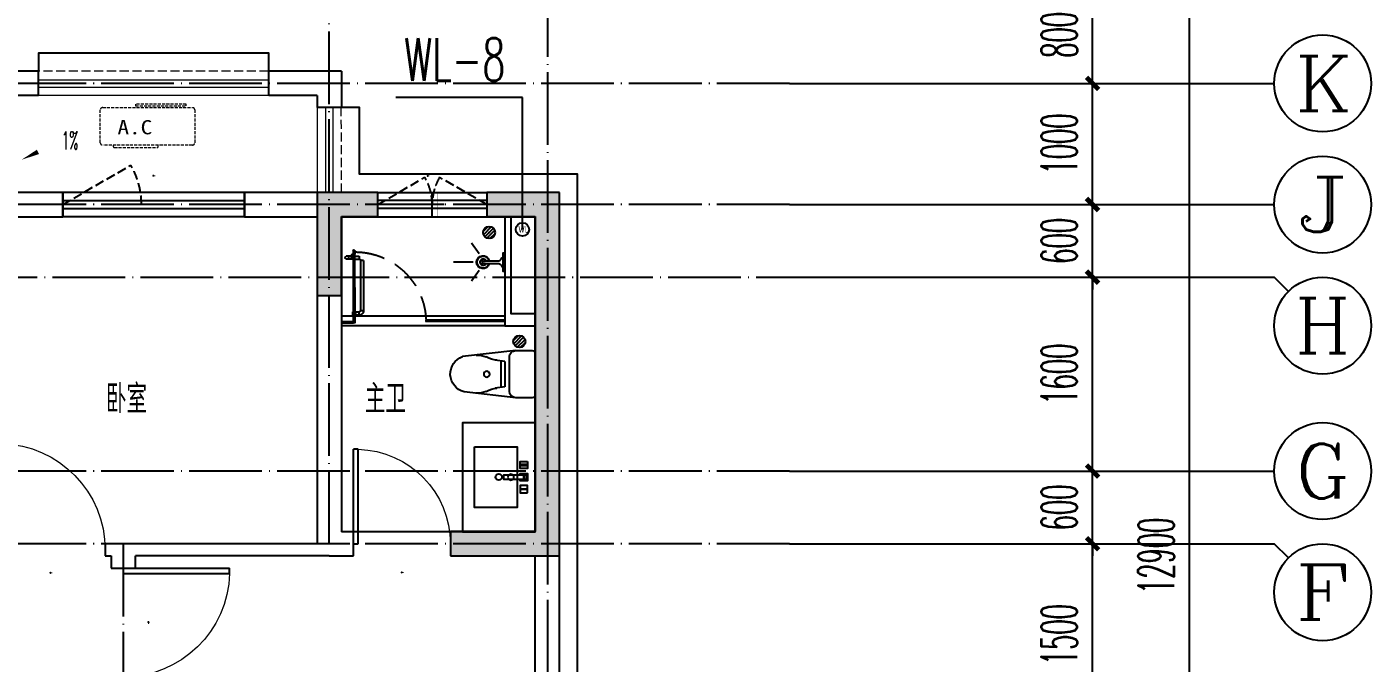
# Model space of a CAD drawing. Extents: x 27938 to 1507990, y 110129 to 923079.
# Drawn here: x 873621 to 884717, y 369139 to 374390 of the extents above; entities that cross this region are included whole.
import ezdxf
from ezdxf.enums import TextEntityAlignment as Align

# ---------------------------------------------------------------- set-up
doc = ezdxf.new("R2010")
doc.units = 0
doc.header["$LTSCALE"] = 1000
doc.header["$MEASUREMENT"] = 0
doc.linetypes.add('DASH', pattern=[0.35, 0.25, -0.1])
doc.linetypes.add('DOTE', pattern=[2.42, 2, -0.2, 0.02, -0.2])
for name, color, linetype in [('AXIS', 3, 'Continuous'), ('AXIS_TEXT', 7, 'Continuous'), ('COLUMN', 9, 'Continuous'), ('DIM_污水', 2, 'Continuous'), ('DOTE', 1, 'Continuous'), ('EQUIP_污水', 7, 'Continuous'), ('IP-bath&kitchen-JOHNSON', 4, 'Continuous'), ('LVTRY', 6, 'Continuous'), ('P-bath&kitchen-JOHNSON', 4, 'Continuous'), ('PUB_HATCH', 8, 'Continuous'), ('PUB_TEXT', 4, 'Continuous'), ('VPIPE-中水', 122, 'Continuous'), ('VPIPE-污水', 2, 'W'), ('WALL', 9, 'Continuous'), ('WINDOW', 4, 'Continuous'), ('WINDOW_TEXT', 7, 'Continuous'), ('机电标识类', 1, 'Continuous'), ('看线', 251, 'Continuous')]:
    doc.layers.add(name, color=color, linetype=linetype)
for name, color, linetype, lineweight in [('平面-排水沟', 86, 'Continuous', 15), ('平面-栏杆', 135, 'Continuous', 15), ('平面-看线', 45, 'Continuous', 15), ('平面-空调室内机', 176, 'Continuous', 9), ('平面-空调预留孔', 173, 'Continuous', 15), ('空调', 76, 'Continuous', 13)]:
    doc.layers.add(name, color=color, linetype=linetype, lineweight=lineweight)
doc.styles.add('_TCH_AXIS', font='COMPLEX', dxfattribs={"bigfont": 'GBCBIG'})
doc.styles.add('_TCH_DIM', font='SIMPLEX.shx', dxfattribs={"width": 0.7, "bigfont": 'GBCBIG.shx'})
doc.styles.add('_TCH_DIM_T3', font='SIMPLEX.shx', dxfattribs={"width": 0.494118, "bigfont": 'GBCBIG.shx'})
doc.styles.add('_TCH_WINDOW', font='SIMPLEX.shx', dxfattribs={"width": 0.7, "height": 3.5, "bigfont": 'GBCBIG.shx'})
doc.styles.add('_TWT_SERIAL', font='SIMPLEX', dxfattribs={"width": 0.8, "height": 3.5, "bigfont": 'HZTXT'})
doc.styles.add('COMPLEX', font='COMPLEX')
doc.styles.get("Standard").update_dxf_attribs({"font": 'gbenor.shx', "bigfont": 'gbcbig.shx'})
doc.styles.add('黑体', font='simhei.ttf')
doc.linetypes.add('W', pattern='A,3,-0.2,["W",Standard,S=0.25,R=0,X=-0.1,Y=-0.115],-0.2', length=3.4)
doc.dimstyles.new('_TCH_ARCH&&100', dxfattribs={"dimtxt": 297.5, "dimasz": 100, "dimexe": 250, "dimexo": 300, "dimgap": 126.25, "dimtad": 1, "dimdec": 0, "dimzin": 0, "dimdsep": 46, "dimtxsty": '_TCH_DIM_T3', "dimblk": 'ARCHTICK', "dimcen": 0.09, "dimclrt": 4, "dimazin": 2, "dimtfac": 1, "dimtdec": 0, "dimtix": 1, "dimtmove": 2, "dimatfit": 3, "dimfxl": 100, "dimtolj": 1, "dimtzin": 0, "dimarcsym": 0})

# ---------------------------------------------------------------- blocks, each defined once
blk = doc.blocks.new('GDGDGDSDA')
at = {"layer": 'DOTE', "color": 0, "linetype": 'DOTE', "ltscale": 0.3}
for p, q in [((467535, 367858), (467535, 376108)), ((469335, 376108), (469335, 359558)), ((471335, 371658), (417335, 371658)), ((471335, 370658), (417335, 370658)), ((417335, 370059), (471335, 370059)), ((471335, 368458), (417335, 368458)), ((471335, 367858), (417335, 367858)), ((465835, 367858), (465835, 359558))]:
    blk.add_line(p, q, dxfattribs=at)
blk = doc.blocks.new('rrrrrrrrrrrra')
at = {"color": 0}
for p, q in [((-112, 459), (-112, 324)), ((253, 484), (-87, 484)), ((278, 324), (278, 459)), ((-112, 324), (-64, -103)), ((-59, 271), (224, 271)), ((-21, 232), (-34, 154)), ((186, 232), (-21, 232)), ((186, 232), (199, 154)), ((278, 324), (228, -116)), ((191, 200), (-26, 200))]:
    blk.add_line(p, q, dxfattribs=at)
for centre, radius, start, end in [((-87, 459), 25, 90, 180), ((253, 459), 25, 0, 90), ((-59, 324), 53.3, 180, 270), ((224, 324), 53.3, 270, 0), ((-323, 210), 294, 333.5369, 351.4828), ((488, 210), 294, 188.5172, 206.4631), ((149, -3), 224, 158.5202, 180), ((16, -3), 224, 0, 21.4798), ((84, -64), 153, 195.0773, 340.1181)]:
    blk.add_arc(centre, radius, start, end, dxfattribs=at)
blk = doc.blocks.new('A$C1E0F638F')
at = {"color": 0}
for points in [[(500, 435), (500, 85), (0, 85), (0, 435)], [(270, 30), (230, 30), (230, 195), (270, 195)], [(120, 0), (180, 0), (180, 60), (120, 60)], [(147, 55), (153, 55), (153, 5), (147, 5)], [(230, 30), (270, 30), (270, 10), (230, 10)], [(380, 0), (320, 0), (320, 60), (380, 60)], [(353, 55), (347, 55), (347, 5), (353, 5)]]:
    blk.add_lwpolyline(points, close=True, dxfattribs=at)
blk.add_lwpolyline([(270, 60), (280, 60), (280, 0), (220, 0), (220, 60), (230, 60)], dxfattribs=at)
blk.add_circle((250, 236), 26, dxfattribs=at)
blk = doc.blocks.new('$lvtry$00000171')
at = {"color": 0}
for p, q in [((-74, 11), (-11, 74)), ((-70, -27), (27, 70)), ((-53, -53), (53, 53)), ((-27, -70), (70, 27)), ((11, -74), (74, -11))]:
    blk.add_line(p, q, dxfattribs=at)
blk.add_circle((0, 0), 75, dxfattribs=at)
blk.add_point((0, 0), dxfattribs=at)
blk = doc.blocks.new('135')
blk.add_hatch(color=0).paths.add_polyline_path([(5, 2), (4, -1), (-5, 2), (-4, 5)])
at = {"color": 0}
for p, q in [((-6, 19), (-3, 19)), ((-3, 19), (-6, 19)), ((-6, 3), (5, -2)), ((-6, 3), (-5, 3)), ((-5, 11), (-5, 31)), ((5, 11), (-5, 11)), ((5, 10), (-5, 10)), ((-5, 3), (-4, 6)), ((-4, 6), (5, 2)), ((0, 0), (0, 39)), ((6, 19), (3, 19)), ((3, 19), (6, 19)), ((4, -1), (5, 2)), ((5, 11), (5, 32)), ((4, -1), (6, -2))]:
    blk.add_line(p, q, dxfattribs=at)
for centre, radius, start, end in [((6, 16), 13.5, 151.0147, 204.8403), ((13, 4), 20.5, 163.0924, 182.0012), ((-6, 4), 1, 184.2275, 248.4661), ((-5, 22), 0.5, 335.7643, 151.0147), ((4, 18), 9.42, 155.7643, 171.9773), ((9, 15), 14.6, 166.278, 198.0953), ((14, 4), 19.5, 163.7443, 182.5269), ((-5, 3), 0.5, 181.9385, 247.2597), ((5, 22), 0.5, 29.8425, 204.574), ((-6, 17), 11.7, 10.475, 24.574), ((-6, 15), 12.4, 338.6449, 16.0476), ((29, 7), 24, 172.9439, 199.2318), ((-6, 16), 13.4, 334.9111, 29.8425), ((26, 6), 20.6, 169.1454, 199.9526), ((6, -1), 1.17, 247.4597, 19.9526), ((6, -1), 0.5, 247.4597, 19.2318)]:
    blk.add_arc(centre, radius, start, end, dxfattribs=at)
blk.add_open_spline([(-5, 31), (-4, 31), (-2, 33), (1, 29), (3, 31), (5, 32)], degree=3, knots=[0, 0, 0, 0, 3.066329, 6.218313, 11.124135, 11.124135, 11.124135, 11.124135], dxfattribs=at)
blk = doc.blocks.new('SDFAWERAWER')
at = {"layer": 'LVTRY', "color": 0}
for p, q in [((593941, -1242210), (593784, -1242595)), ((593965, -1242220), (593807, -1242604)), ((593941, -1242210), (593965, -1242220)), ((593988, -1242191), (593978, -1242214)), ((594007, -1242226), (593978, -1242214)), ((594017, -1242203), (593988, -1242191)), ((594016, -1242220), (594027, -1242193)), ((594016, -1242220), (594022, -1242223)), ((594026, -1242204), (594018, -1242222)), ((594018, -1242222), (594021, -1242220)), ((594025, -1242211), (594021, -1242220)), ((594023, -1242221), (594022, -1242223)), ((594022, -1242223), (594024, -1242222)), ((594023, -1242211), (594030, -1242194)), ((594024, -1242221), (594024, -1242222)), ((594025, -1242211), (594031, -1242197)), ((594027, -1242193), (594033, -1242195)), ((594028, -1242234), (594078, -1242255)), ((594030, -1242194), (594031, -1242197)), ((594032, -1242197), (594033, -1242195)), ((594033, -1242195), (594034, -1242197)), ((594034, -1242198), (594034, -1242197)), ((594047, -1242201), (594036, -1242229)), ((594036, -1242229), (594039, -1242230)), ((594037, -1242211), (594088, -1242232)), ((594039, -1242230), (594045, -1242214)), ((594039, -1242230), (594042, -1242228)), ((594042, -1242228), (594051, -1242205)), ((594050, -1242202), (594043, -1242218)), ((594047, -1242201), (594050, -1242202)), ((594050, -1242202), (594051, -1242205)), ((594057, -1242246), (594067, -1242223)), ((593784, -1242595), (593807, -1242604)), ((593803, -1242641), (593813, -1242618)), ((593803, -1242641), (593833, -1242653)), ((593813, -1242618), (593842, -1242630)), ((593842, -1242630), (593833, -1242653)), ((593834, -1242656), (593833, -1242653)), ((593845, -1242629), (593834, -1242656)), ((593836, -1242657), (593834, -1242656)), ((593848, -1242630), (593836, -1242657)), ((593845, -1242629), (593842, -1242630)), ((593848, -1242630), (593845, -1242629)), ((593847, -1242662), (593858, -1242634)), ((593847, -1242662), (593850, -1242663)), ((593850, -1242663), (593861, -1242635)), ((593852, -1242662), (593862, -1242637)), ((593858, -1242634), (593861, -1242635)), ((593861, -1242635), (593862, -1242637))]:
    blk.add_line(p, q, dxfattribs=at)
blk.add_lwpolyline([(593823, -1242717), (594046, -1242174), (594037, -1242170), (593814, -1242713)], close=True, dxfattribs=at)
blk.add_arc((594075, -1242240), 15.3, 281.7932, 33.7019, dxfattribs=at)
for centre, major_axis, start_param, end_param in [((593974, -1242224), (3.93, 9.6), 0, 1.570796), ((593817, -1242608), (13.5, 33.1), 1.570796, 3.141593), ((593817, -1242608), (3.93, 9.6), 1.570796, 3.141593)]:
    blk.add_ellipse(centre, major_axis=major_axis, ratio=1, start_param=start_param, end_param=end_param, dxfattribs=at)
at = {"layer": 'P-bath&kitchen-JOHNSON', "color": 0, "linetype": 'DASH'}
blk.add_arc((593810, -1242714), 586, 67.5369, 157.1325, dxfattribs=at)
at = {"layer": 'LVTRY', "color": 8, "xscale": -1, "rotation": 157.7329157530927}
blk.add_blockref('135', (594045, -1242162), dxfattribs=at)
blk = doc.blocks.new('A$C5DCB2F21')
at = {"layer": 'IP-bath&kitchen-JOHNSON', "color": 0}
for p, q in [((-68, -213), (-158, -275)), ((68, -213), (158, -275)), ((0, -261), (0, -425))]:
    blk.add_line(p, q, dxfattribs=at)
for centre, major_axis, ratio, start_param, end_param in [((0, -179), (-51, 0), 0.990052, -1.36297, 4.504563), ((0, -178), (-26.8, 0), 0.994812, -1.167677, 4.309269)]:
    blk.add_ellipse(centre, major_axis=major_axis, ratio=ratio, start_param=start_param, end_param=end_param, dxfattribs=at)
at = {"layer": 'LVTRY', "color": 0}
for p, q in [((74, 0), (-74, 0)), ((-10, -174), (-10, -49)), ((11, -174), (11, -49))]:
    blk.add_line(p, q, dxfattribs=at)
blk.add_lwpolyline([(74, 0), (74, -16), (-74, -16), (-74, 0)], dxfattribs=at)
for points in [[(-26, -31, -0.364142), (-38, -16, -0.020495)], [(-10, -49, 0.214893), (-26, -31, 7.649644)], [(11, -49, -0.21439), (26, -31, -7.649644)], [(26, -31, 0.364142), (38, -16, 0.020495)]]:
    blk.add_lwpolyline(points, format="xyb", dxfattribs=at)
blk.add_arc((0, -174), 10.5, 180, 0, dxfattribs=at)
for centre, major_axis, ratio, start_param, end_param in [((0, -181), (53.6, 0), 0.987577, 1.76809, 7.656688), ((-12, -165), (0, 1.43), 0.85, -1.570796, 4.712389), ((-12, -189), (0, 1.43), 0.85, 4.712389, 10.995574), ((12, -165), (0, 1.43), 0.85, 4.712389, 10.995574), ((12, -189), (0, 1.43), 0.85, 4.712389, 10.995574)]:
    blk.add_ellipse(centre, major_axis=major_axis, ratio=ratio, start_param=start_param, end_param=end_param, dxfattribs=at)
blk = doc.blocks.new('GDGDRGDGRD')
at = {"layer": 'IP-bath&kitchen-JOHNSON', "color": 0}
for p, q in [((490533, 524228), (491883, 524228)), ((490533, 524193), (491183, 524193)), ((490533, 524183), (491183, 524183)), ((491183, 524183), (491183, 524193)), ((491883, 524183), (491783, 524183)), ((491783, 524173), (491783, 524183)), ((491883, 524173), (491783, 524173)), ((490533, 524148), (491883, 524148))]:
    blk.add_line(p, q, dxfattribs=at)
for points in [[(490533, 525048), (490533, 524148), (490283, 524148)], [(490483, 525048), (490483, 524248), (490283, 524248)]]:
    blk.add_lwpolyline(points, dxfattribs=at)
at = {"layer": 'LVTRY', "color": 0}
blk.add_lwpolyline([(490883, 522448), (490283, 522448), (490283, 523348), (490883, 523348)], close=True, dxfattribs=at)
at = {"layer": 'IP-bath&kitchen-JOHNSON', "color": 8}
for name, p, rotation in [('A$C5DCB2F21', (490533, 524673), 90.008488524447), ('SDFAWERAWER', (-528536, 1449334), 22.25976934310711)]:
    blk.add_blockref(name, p, dxfattribs=dict(at, rotation=rotation))
at = {"layer": 'LVTRY', "color": 8, "xscale": -0.6666666667107826, "yscale": 0.6666666667107826}
for p in [(490663, 524918), (490413, 524018)]:
    blk.add_blockref('$lvtry$00000171', p, dxfattribs=at)
at = {"layer": 'LVTRY', "color": 8, "extrusion": (0, 0, -1), "xscale": -1, "zscale": -1, "rotation": 270}
blk.add_blockref('rrrrrrrrrrrra', (-490766, 523666), dxfattribs=at)
at = {"layer": 'LVTRY', "color": 8, "xscale": -1, "rotation": 270}
blk.add_blockref('A$C1E0F638F', (490347, 522649), dxfattribs=at)
blk = doc.blocks.new('GFDGFSDFGD')
at = {"layer": 'PUB_HATCH'}
for points in [[(469217, 373024), (468717, 373024), (468717, 372174), (468917, 372174), (468917, 372824), (469217, 372824)], [(470117, 373024), (470117, 372824), (470517, 372824), (470517, 370224), (469817, 370224), (469817, 370024), (470717, 370024), (470717, 373024)]]:
    blk.add_hatch(color=0, dxfattribs=at).paths.add_polyline_path(points)
at = {"layer": 'COLUMN', "color": 0}
for p, q in [((469217, 373024), (468717, 373024)), ((468717, 373024), (468717, 372174)), ((469217, 372824), (469217, 373024)), ((470117, 373024), (470117, 372824)), ((470717, 373024), (470117, 373024)), ((470717, 370024), (470717, 373024)), ((468917, 372174), (468917, 372824)), ((468917, 372824), (469217, 372824)), ((470117, 372824), (470517, 372824)), ((470517, 372824), (470517, 370224)), ((468717, 372174), (468917, 372174)), ((470517, 370224), (469817, 370224)), ((469817, 370224), (469817, 370024)), ((469817, 370024), (470717, 370024))]:
    blk.add_line(p, q, dxfattribs=at)
blk = doc.blocks.new('dongkong')
blk.add_wipeout([(-603756, 210771), (-603756, 210571), (-603836, 210571), (-603836, 210771)])
at = {"layer": '机电标识类', "color": 250, "linetype": 'DASH', "ltscale": 400}
for p, q in [((-603796, 210771), (-603796, 210571)), ((-603896, 210671), (-603696, 210671))]:
    blk.add_line(p, q, dxfattribs=at)
at = {"layer": '空调', "color": 6, "linetype": 'DASH', "const_width": 2}
blk.add_lwpolyline([(-603756, 210771), (-603756, 210571), (-603836, 210571), (-603836, 210771)], close=True, dxfattribs=at)
blk = doc.blocks.new('gsergvr')
at = {"layer": '平面-空调预留孔', "linetype": 'DASH', "ltscale": 0.1}
for p, q in [((34075, 17176), (34075, 17166)), ((34085, 17156), (34438, 17156)), ((34448, 17166), (34448, 17176))]:
    blk.add_line(p, q, dxfattribs=at)
blk.add_lwpolyline([(34729, 17176), (33989, 17176, -0.414214), (33969, 17196), (33969, 17466, -0.414214), (33989, 17486), (34729, 17486, -0.414214), (34749, 17466), (34749, 17196, -0.414214)], format="xyb", close=True, dxfattribs=at)
blk.add_lwpolyline([(34679, 17515), (34260, 17515), (34260, 17500), (34679, 17500)], close=True, dxfattribs=at)
for centre, start, end in [((34085, 17166), 180, 270), ((34438, 17166), 270, 0)]:
    blk.add_arc(centre, 10, start, end, dxfattribs=at)
at = {"layer": '平面-空调预留孔', "color": 251, "linetype": 'DASH', "ltscale": 0.1, "true_color": 0x636466, "style": '黑体', "width": 1.2}
blk.add_text('A.C', height=117, dxfattribs=at).set_placement((34111, 17265))
blk = doc.blocks.new('rtyryrtyeeretee')
at = {"layer": '平面-空调预留孔'}
blk.add_blockref('gsergvr', (635673, 326706), dxfattribs=at)
blk = doc.blocks.new('_ArchTick')
at = {"color": 0, "linetype": 'ByBlock', "const_width": 0.4}
blk.add_lwpolyline([(-0.5, -0.5), (0.5, 0.5)], dxfattribs=at)
blk = doc.blocks.new('*D1044')
at = {"layer": 'AXIS', "color": 0, "lineweight": -2}
for p, q in [((880217, 370124), (882667, 370124)), ((882417, 368624), (882417, 370124)), ((880217, 368624), (882667, 368624))]:
    blk.add_line(p, q, dxfattribs=at)
at = {"layer": 'Defpoints', "color": 0}
for p in [(879917, 370124), (882417, 370124), (879917, 368624)]:
    blk.add_point(p, dxfattribs=at)
at = {"layer": 'AXIS', "color": 0, "lineweight": -2, "xscale": 100, "yscale": 100, "zscale": 100}
for p, rotation in [((882417, 370124), 90), ((882417, 368624), 270)]:
    blk.add_blockref('_ArchTick', p, dxfattribs=dict(at, rotation=rotation))
at = {"layer": 'AXIS', "color": 4, "insert": (882142, 369374), "char_height": 297.5, "attachment_point": 5, "rotation": 90, "style": '_TCH_DIM_T3'}
blk.add_mtext('\\A1;1500', dxfattribs=at)
blk = doc.blocks.new('*D1045')
at = {"layer": 'AXIS', "color": 0, "lineweight": -2}
for p, q in [((882417, 370724), (882417, 370824)), ((880217, 370724), (882667, 370724)), ((882417, 370124), (882417, 370724)), ((880217, 370124), (882667, 370124)), ((882417, 370124), (882417, 370024))]:
    blk.add_line(p, q, dxfattribs=at)
at = {"layer": 'Defpoints', "color": 0}
for p in [(879917, 370724), (882417, 370724), (879917, 370124)]:
    blk.add_point(p, dxfattribs=at)
at = {"layer": 'AXIS', "color": 0, "lineweight": -2, "xscale": 100, "yscale": 100, "zscale": 100}
for p, rotation in [((882417, 370724), 270), ((882417, 370124), 90)]:
    blk.add_blockref('_ArchTick', p, dxfattribs=dict(at, rotation=rotation))
at = {"layer": 'AXIS', "color": 4, "insert": (882142, 370424), "char_height": 297.5, "attachment_point": 5, "rotation": 90, "style": '_TCH_DIM_T3'}
blk.add_mtext('\\A1;600', dxfattribs=at)
blk = doc.blocks.new('*D1046')
at = {"layer": 'AXIS', "color": 0, "lineweight": -2}
for p, q in [((880217, 372324), (882667, 372324)), ((882417, 370724), (882417, 372324)), ((880217, 370724), (882667, 370724))]:
    blk.add_line(p, q, dxfattribs=at)
at = {"layer": 'Defpoints', "color": 0}
for p in [(879917, 372324), (882417, 372324), (879917, 370724)]:
    blk.add_point(p, dxfattribs=at)
at = {"layer": 'AXIS', "color": 0, "lineweight": -2, "xscale": 100, "yscale": 100, "zscale": 100}
for p, rotation in [((882417, 372324), 90), ((882417, 370724), 270)]:
    blk.add_blockref('_ArchTick', p, dxfattribs=dict(at, rotation=rotation))
at = {"layer": 'AXIS', "color": 4, "insert": (882142, 371524), "char_height": 297.5, "attachment_point": 5, "rotation": 90, "style": '_TCH_DIM_T3'}
blk.add_mtext('\\A1;1600', dxfattribs=at)
blk = doc.blocks.new('*D1047')
at = {"layer": 'AXIS', "color": 0, "lineweight": -2}
for p, q in [((882417, 372924), (882417, 373024)), ((880217, 372924), (882667, 372924)), ((882417, 372324), (882417, 372924)), ((880217, 372324), (882667, 372324)), ((882417, 372324), (882417, 372224))]:
    blk.add_line(p, q, dxfattribs=at)
at = {"layer": 'Defpoints', "color": 0}
for p in [(879917, 372924), (882417, 372924), (879917, 372324)]:
    blk.add_point(p, dxfattribs=at)
at = {"layer": 'AXIS', "color": 0, "lineweight": -2, "xscale": 100, "yscale": 100, "zscale": 100}
for p, rotation in [((882417, 372924), 270), ((882417, 372324), 90)]:
    blk.add_blockref('_ArchTick', p, dxfattribs=dict(at, rotation=rotation))
at = {"layer": 'AXIS', "color": 4, "insert": (882142, 372624), "char_height": 297.5, "attachment_point": 5, "rotation": 90, "style": '_TCH_DIM_T3'}
blk.add_mtext('\\A1;600', dxfattribs=at)
blk = doc.blocks.new('*D1048')
at = {"layer": 'AXIS', "color": 0, "lineweight": -2}
for p, q in [((880217, 373924), (882667, 373924)), ((882417, 372924), (882417, 373924)), ((880217, 372924), (882667, 372924))]:
    blk.add_line(p, q, dxfattribs=at)
at = {"layer": 'Defpoints', "color": 0}
for p in [(879917, 373924), (882417, 373924), (879917, 372924)]:
    blk.add_point(p, dxfattribs=at)
at = {"layer": 'AXIS', "color": 0, "lineweight": -2, "xscale": 100, "yscale": 100, "zscale": 100}
for p, rotation in [((882417, 373924), 90), ((882417, 372924), 270)]:
    blk.add_blockref('_ArchTick', p, dxfattribs=dict(at, rotation=rotation))
at = {"layer": 'AXIS', "color": 4, "insert": (882142, 373424), "char_height": 297.5, "attachment_point": 5, "rotation": 90, "style": '_TCH_DIM_T3'}
blk.add_mtext('\\A1;1000', dxfattribs=at)
blk = doc.blocks.new('*D1049')
at = {"layer": 'AXIS', "color": 0, "lineweight": -2}
for p, q in [((880217, 374724), (882667, 374724)), ((882417, 373924), (882417, 374724)), ((880217, 373924), (882667, 373924))]:
    blk.add_line(p, q, dxfattribs=at)
at = {"layer": 'Defpoints', "color": 0}
for p in [(879917, 374724), (882417, 374724), (879917, 373924)]:
    blk.add_point(p, dxfattribs=at)
at = {"layer": 'AXIS', "color": 0, "lineweight": -2, "xscale": 100, "yscale": 100, "zscale": 100}
for p, rotation in [((882417, 374724), 90), ((882417, 373924), 270)]:
    blk.add_blockref('_ArchTick', p, dxfattribs=dict(at, rotation=rotation))
at = {"layer": 'AXIS', "color": 4, "insert": (882142, 374324), "char_height": 297.5, "attachment_point": 5, "rotation": 90, "style": '_TCH_DIM_T3'}
blk.add_mtext('\\A1;800', dxfattribs=at)
blk = doc.blocks.new('*D1052')
at = {"layer": 'AXIS', "color": 0, "lineweight": -2}
for p, q in [((880217, 376474), (883467, 376474)), ((883217, 363574), (883217, 376474)), ((880217, 363574), (883467, 363574))]:
    blk.add_line(p, q, dxfattribs=at)
at = {"layer": 'Defpoints', "color": 0}
for p in [(879917, 376474), (883217, 376474), (879917, 363574)]:
    blk.add_point(p, dxfattribs=at)
at = {"layer": 'AXIS', "color": 0, "lineweight": -2, "xscale": 100, "yscale": 100, "zscale": 100}
for p, rotation in [((883217, 376474), 90), ((883217, 363574), 270)]:
    blk.add_blockref('_ArchTick', p, dxfattribs=dict(at, rotation=rotation))
at = {"layer": 'AXIS', "color": 4, "insert": (882942, 370024), "char_height": 297.5, "attachment_point": 5, "rotation": 90, "style": '_TCH_DIM_T3'}
blk.add_mtext('\\A1;12900', dxfattribs=at)
blk = doc.blocks.new('$DorLib2D$00000001')
at = {"color": 0}
for p, q in [((0.45, 0.975), (0.5, 0.975)), ((0.45, 0), (0.45, 0.975)), ((0.5, 0), (0.5, 0.975)), ((0.5, 0), (0.45, 0))]:
    blk.add_line(p, q, dxfattribs=at)
at = {"color": 0, "lineweight": 13}
blk.add_arc((0.475, 0), 0.975, 91.4693, 180, dxfattribs=at)
blk = doc.blocks.new('$WINLIB2D$00000001')
at = {"color": 0}
for points in [[(-0.5, 0.5), (-0.5, -0.5)], [(-0.5, 0.5), (0.5, 0.5)], [(0.5, -0.5), (0.5, 0.5)], [(0.5, 0.1667), (-0.5, 0.1667)], [(0.5, -0.1667), (-0.5, -0.1667)], [(-0.5, -0.5), (0.5, -0.5)]]:
    blk.add_lwpolyline(points, dxfattribs=at)
blk = doc.blocks.new('_AXISO')
at = {"color": 0}
blk.add_circle((0, 0), 0.5, dxfattribs=at)
at = {"layer": 'AXIS_TEXT', "color": 0, "style": 'COMPLEX', "width": 1.041667}
blk.add_attdef('A', text='', height=0.56, dxfattribs=at).set_placement((-0.25, -0.28), (0.25, -0.28), align=Align.FIT)
blk = doc.blocks.new('$TwtSys$00000147')
blk.add_circle((0, 0, 0), 25)

msp = doc.modelspace()

# ---------------------------------------------------------------- linework, layer by layer
at = {"layer": 'AXIS', "color": 8}
for p, q in [((879916.6, 373923.7), (883916.6, 373923.7)), ((879916.6, 372923.7), (883916.6, 372923.7)), ((879916.6, 372324), (883916.6, 372324)), ((884033.7, 372206.8), (883916.6, 372324)), ((879916.6, 370723.7), (883916.6, 370723.7)), ((879916.6, 370123.7), (883916.6, 370123.7)), ((884033.7, 370006.6), (883916.6, 370123.7))]:
    msp.add_line(p, q, dxfattribs=at)
at = {"layer": 'DIM_污水'}
for p, q in [((877711.5, 373806.3), (876666, 373806.3)), ((877711.5, 372718.7), (877711.5, 373806.3))]:
    msp.add_line(p, q, dxfattribs=at)
at = {"layer": 'VPIPE-中水', "color": 8, "linetype": 'Continuous'}
msp.add_circle((877711.4, 372718.8), 55, dxfattribs=at)
at = {"layer": 'VPIPE-污水'}
msp.add_circle((877711.5, 372718.7), 55, dxfattribs=at)
at = {"layer": 'WALL', "color": 8}
for p, q in [((873716.6, 374023.7), (873116.6, 374023.7)), ((873716.6, 373823.7), (873716.6, 374023.7)), ((876216.6, 374023.7), (875616.6, 374023.7)), ((875616.6, 373823.7), (875616.6, 374023.7)), ((876216.6, 374023.7), (876216.6, 373723.7)), ((873716.6, 373823.7), (873316.6, 373823.7)), ((876016.6, 373823.7), (875616.6, 373823.7)), ((876016.6, 373823.7), (876016.6, 373723.7)), ((876216.6, 373723.7), (876016.6, 373723.7)), ((873916.6, 373023.7), (873216.6, 373023.7)), ((873916.6, 372823.7), (873916.6, 373023.7)), ((876116.6, 373023.7), (875416.6, 373023.7)), ((875416.6, 373023.7), (875416.6, 372823.7)), ((876516.5, 373023.7), (876116.6, 373023.7)), ((876516.5, 372823.7), (876516.5, 373023.7)), ((878016.6, 373023.7), (877416.5, 373023.7)), ((877416.5, 373023.7), (877416.5, 372823.7)), ((878016.6, 370123.7), (878016.6, 373023.7)), ((873316.6, 372823.7), (873916.6, 372823.7)), ((875416.6, 372823.7), (876016.6, 372823.7)), ((876016.6, 372823.7), (876016.6, 370123.7)), ((876216.6, 372823.7), (876516.5, 372823.7)), ((876216.6, 372823.7), (876216.6, 370223.7)), ((877416.5, 372823.7), (877816.6, 372823.7)), ((877816.6, 370223.7), (877816.6, 372823.7)), ((876316.6, 370223.7), (876216.6, 370223.7)), ((876316.6, 370023.7), (876316.6, 370223.7)), ((877816.6, 370223.7), (877116.6, 370223.7)), ((877116.6, 370223.7), (877116.6, 370023.7)), ((874416.6, 370123.7), (874266.6, 370123.7)), ((874266.6, 370123.7), (874266.6, 370023.7)), ((876016.6, 370123.7), (874416.6, 370123.7)), ((878016.6, 364923.7), (878016.6, 370123.7)), ((874266.6, 370023.7), (874316.6, 370023.7)), ((874316.6, 370023.7), (874316.6, 369923.7)), ((876116.6, 370023.7), (874516.6, 370023.7)), ((874516.6, 369923.7), (874516.6, 370023.7)), ((876116.6, 370023.7), (876316.6, 370023.7)), ((877116.6, 370023.7), (877816.6, 370023.7)), ((877816.6, 365123.7), (877816.6, 370023.7)), ((874316.6, 369923.7), (874516.6, 369923.7))]:
    msp.add_line(p, q, dxfattribs=at)
at = {"layer": 'WINDOW', "color": 8}
msp.add_line((877116.6, 370223.7), (876316.6, 370223.7), dxfattribs=at)
at = {"layer": 'WINDOW', "color": 8, "linetype": 'DASH', "ltscale": 0.3}
msp.add_lwpolyline([(873916.6, 372923.7), (874479.7, 373248.4, -0.1314846), (874566.6, 372923.7)], format="xyb", dxfattribs=at)
at = {"layer": '平面-排水沟', "color": 8}
msp.add_lwpolyline([(873862.7, 373430.5, 0, 0, 0), (873576.6, 373293.7, 0, 40, 0), (873712, 373358.4, 0, 0, 0)], format="xyseb", dxfattribs=at)
at = {"layer": '平面-栏杆', "color": 8}
for points in [[(873716.6, 373953.7), (875616.6, 373954)], [(873716.6, 373893.7), (875616.6, 373894)], [(876086.3, 373723.7), (876086.6, 373023.7)], [(876146.3, 373723.7), (876146.6, 373023.7)]]:
    msp.add_lwpolyline(points, dxfattribs=at)
at = {"layer": '平面-看线', "color": 8, "linetype": 'DASH', "ltscale": 0.3}
msp.add_line((876216.6, 373023.7), (876216.3, 373723.7), dxfattribs=at)
msp.add_lwpolyline([(875616.6, 374023.7), (873716.6, 374023.7)], dxfattribs=at)
at = {"layer": '平面-看线', "color": 8}
for points in [[(875616.6, 373823.7), (873716.6, 373823.7)], [(876016.3, 373723.7), (876016.6, 373023.7)]]:
    msp.add_lwpolyline(points, dxfattribs=at)
at = {"layer": '看线', "color": 8, "ltscale": 0.5}
msp.add_lwpolyline([(875616.6, 374023.7), (875616.6, 374173.7), (873716.6, 374173.7), (873716.6, 374023.7)], dxfattribs=at)
at = {"layer": '看线', "color": 8}
msp.add_lwpolyline([(875366.6, 364773.7), (878166.6, 364773.7), (878166.6, 373173.7), (876366.3, 373173.7), (876366.3, 373723.7), (876216.3, 373723.7)], dxfattribs=at)

# ---------------------------------------------------------------- block references
at = {"color": 8}
for name, p in [('GFDGFSDFGD', (407300, 0)), ('rtyryrtyeeretee', (204584.7, 29532.7))]:
    msp.add_blockref(name, p, dxfattribs=at)
at = {"color": 8, "xscale": -1}
msp.add_blockref('GDGDRGDGRD', (1368098.9, -152224.7), dxfattribs=at)
at = {"layer": 'AXIS', "color": 8}
ref = msp.add_blockref('_AXISO', (884316.6, 373923.7), dxfattribs=dict(at, xscale=800, yscale=800, zscale=800))
ref.add_attrib('A', 'K', dxfattribs={"layer": 'AXIS_TEXT', "color": 8, "ltscale": 0.5, "height": 452.5, "style": '_TCH_AXIS', "width": 1.105263}).set_placement((884090.3, 373697.5), (884542.9, 373697.5), align=Align.FIT)
ref = msp.add_blockref('_AXISO', (884316.6, 372923.7), dxfattribs=dict(at, xscale=800, yscale=800, zscale=800))
ref.add_attrib('A', 'J', dxfattribs={"layer": 'AXIS_TEXT', "color": 8, "ltscale": 0.5, "height": 452.5, "style": '_TCH_AXIS', "width": 1.909091}).set_placement((884090.3, 372697.5), (884542.9, 372697.5), align=Align.FIT)
ref = msp.add_blockref('_AXISO', (884316.6, 371924), dxfattribs=dict(at, xscale=800, yscale=800, zscale=800))
ref.add_attrib('A', 'H', dxfattribs={"layer": 'AXIS_TEXT', "color": 8, "ltscale": 0.5, "height": 452.5, "style": '_TCH_AXIS', "width": 1.05}).set_placement((884090.3, 371697.7), (884542.9, 371697.7), align=Align.FIT)
ref = msp.add_blockref('_AXISO', (884316.6, 370723.7), dxfattribs=dict(at, xscale=800, yscale=800, zscale=800))
ref.add_attrib('A', 'G', dxfattribs={"layer": 'AXIS_TEXT', "color": 8, "ltscale": 0.5, "height": 452.5, "style": '_TCH_AXIS', "width": 1.166667}).set_placement((884090.3, 370497.5), (884542.9, 370497.5), align=Align.FIT)
ref = msp.add_blockref('_AXISO', (884316.6, 369723.7), dxfattribs=dict(at, xscale=800, yscale=800, zscale=800))
ref.add_attrib('A', 'F', dxfattribs={"layer": 'AXIS_TEXT', "color": 8, "ltscale": 0.5, "height": 452.5, "style": '_TCH_AXIS', "width": 1.3125}).set_placement((884090.3, 369497.5), (884542.9, 369497.5), align=Align.FIT)
at = {"layer": 'DOTE', "color": 169}
msp.add_blockref('GDGDGDSDA', (408581.8, 2265.4), dxfattribs=at)
at = {"layer": 'EQUIP_污水', "yscale": -1, "rotation": 180}
for p in [(877416.6, 371523.7), (877616.5, 370673.7)]:
    msp.add_blockref('$TwtSys$00000147', p, dxfattribs=at)
at = {"layer": 'WINDOW', "color": 8}
ref = msp.add_blockref('$WINLIB2D$00000001', (874666.6, 372923.7), dxfattribs=dict(at, xscale=1500, yscale=200, zscale=1500, rotation=180.0000000030314))
ref.add_attrib('A', 'C1514b', (874661.3, 373159.1), dxfattribs={"layer": 'WINDOW_TEXT', "color": 8, "ltscale": 0.5, "height": 4.25, "rotation": 0, "style": '_TCH_WINDOW', "width": 0.494118})
ref = msp.add_blockref('$DorLib2D$00000001', (873816.6, 370073.7), dxfattribs=dict(at, xscale=900, yscale=-900, zscale=900, rotation=179.9999999967761))
ref.add_attrib('A', 'M0922', (873809.7, 369881), dxfattribs={"layer": 'WINDOW_TEXT', "color": 8, "ltscale": 0.5, "height": 5.95, "rotation": 360, "style": '_TCH_WINDOW', "width": 0.494118})
ref = msp.add_blockref('$DorLib2D$00000001', (876716.6, 370123.7), dxfattribs=dict(at, xscale=800, yscale=-800, zscale=800, rotation=179.9999999939821))
ref.add_attrib('A', 'M0822', (876709.7, 369883.2), dxfattribs={"layer": 'WINDOW_TEXT', "color": 8, "ltscale": 0.5, "height": 5.95, "rotation": 360, "style": '_TCH_WINDOW', "width": 0.494118})
ref = msp.add_blockref('$DorLib2D$00000001', (874416.6, 369473.7), dxfattribs=dict(at, xscale=900, yscale=-900, zscale=900, rotation=89.99999999870155))
ref.add_attrib('A', 'M0922', (874627.5, 369466.9), dxfattribs={"layer": 'WINDOW_TEXT', "color": 8, "ltscale": 0.5, "height": 5.95, "rotation": 90, "style": '_TCH_WINDOW', "width": 0.494118})

# ---------------------------------------------------------------- texts
at = {"layer": 'DIM_污水', "color": 7, "style": '_TWT_SERIAL', "width": 0.64}
msp.add_text('WL-8', height=350, dxfattribs=at).set_placement((876736, 373946.3))
at = {"layer": 'PUB_TEXT', "color": 8}
for s, height, p in [('WL', 56, (877676.4, 372690.8)), ('卧室', 236.31, (874272.9, 371201.5)), ('主卫', 236.31, (876409.9, 371201.5))]:
    msp.add_text(s, height=height, dxfattribs=at).set_placement(p)
at = {"layer": '平面-排水沟', "color": 7, "style": '_TCH_DIM', "width": 0.494118}
msp.add_text('1%', height=148.75, dxfattribs=at).set_placement((873907.9, 373377.8))

# ---------------------------------------------------------------- dimensions: what is measured, and where the dimension line sits
at = {"layer": 'AXIS', "color": 8}
for p1, p2, distance, picture, middle in [((879916.6, 363573.7), (879916.6, 376473.7), -3300, '*D1052', (882941.6, 370023.7)), ((879916.6, 373923.7), (879916.6, 374723.7), -2500, '*D1049', (882141.6, 374323.7)), ((879916.6, 372923.7), (879916.6, 373923.7), -2500, '*D1048', (882141.6, 373423.7)), ((879916.6, 372324), (879916.6, 372923.7), -2500, '*D1047', (882141.6, 372623.9)), ((879916.6, 370723.7), (879916.6, 372324), -2500, '*D1046', (882141.6, 371523.9)), ((879916.6, 370123.7), (879916.6, 370723.7), -2500, '*D1045', (882141.6, 370423.7)), ((879916.6, 368623.7), (879916.6, 370123.7), -2500, '*D1044', (882141.6, 369373.7))]:
    dim = msp.add_aligned_dim(p1=p1, p2=p2, distance=distance, dimstyle='_TCH_ARCH&&100', dxfattribs=at)
    dim.commit()
    dim.dimension.update_dxf_attribs({"geometry": picture, "text_midpoint": middle})

# ---------------------------------------------------------------- next in the draw order: block references
at = {"layer": '平面-空调室内机', "color": 8, "ltscale": 0.3, "rotation": 180}
msp.add_blockref('dongkong', (273170.5, 583594.7), dxfattribs=at)

# ---------------------------------------------------------------- next in the draw order: linework, layer by layer
at = {"layer": 'WINDOW', "color": 8, "linetype": 'DASH', "ltscale": 0.3}
for points in [[(876516.5, 372923.7), (876906.2, 373148.7, -0.1316053), (876966.5, 372923.7)], [(877416.5, 372923.7), (877026.7, 373148.7, 0.1316053), (876966.5, 372923.7)]]:
    msp.add_lwpolyline(points, format="xyb", dxfattribs=at)

# ---------------------------------------------------------------- next in the draw order: block references
at = {"layer": 'WINDOW', "color": 8}
ref = msp.add_blockref('$WINLIB2D$00000001', (876966.5, 372923.7), dxfattribs=dict(at, xscale=-900, yscale=200, zscale=-900, rotation=180.000000003513))
ref.add_attrib('A', 'C0914', (876925.2, 373159.1), dxfattribs={"layer": 'WINDOW_TEXT', "color": 8, "ltscale": 0.5, "height": 4.25, "rotation": 0, "style": '_TCH_WINDOW', "width": 0.494118})

doc.saveas('drawing.dxf')
